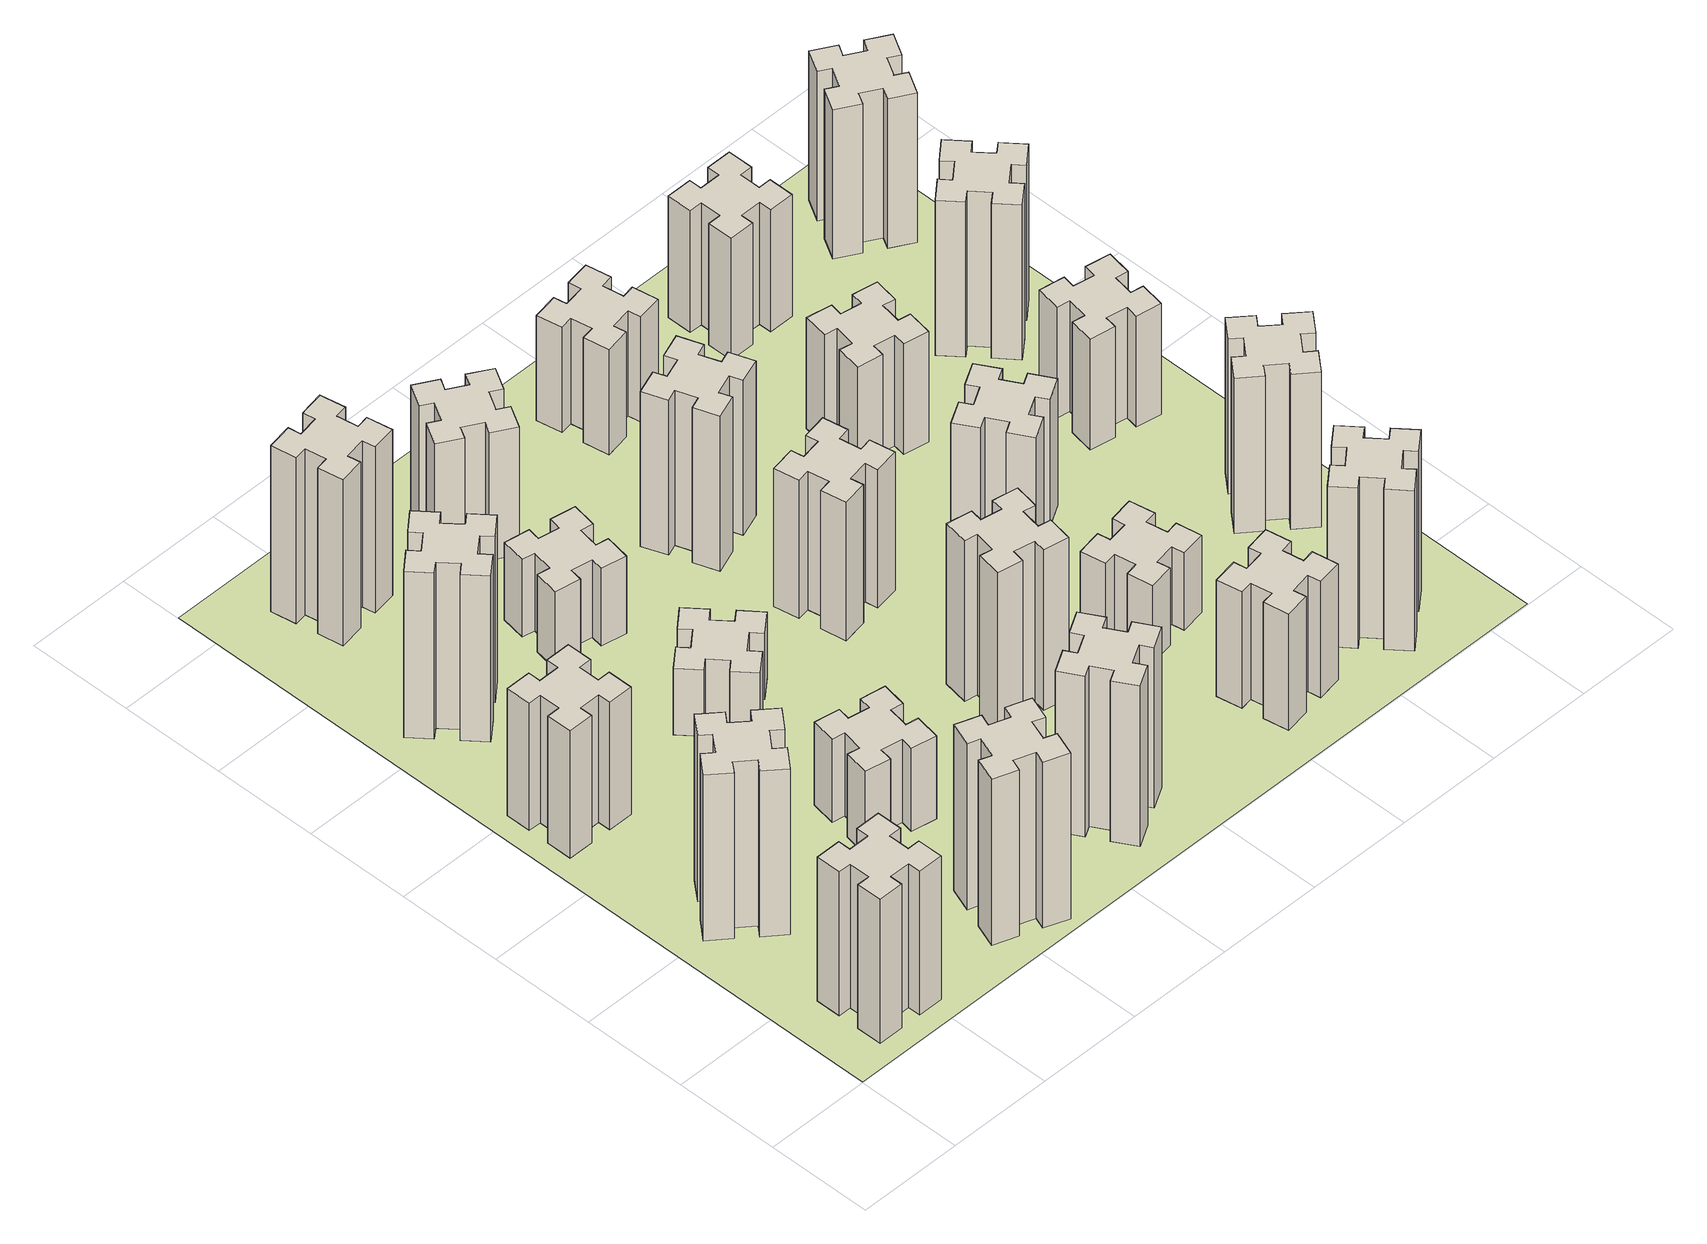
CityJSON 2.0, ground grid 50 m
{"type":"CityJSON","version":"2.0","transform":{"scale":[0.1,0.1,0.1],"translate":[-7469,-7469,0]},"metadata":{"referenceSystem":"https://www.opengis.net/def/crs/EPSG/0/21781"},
"CityObjects":{
"building1":{"type":"Building","attributes":{"class":"1000","function":"1000","usage":"1000","yearOfConstruction":2016,"roofType":"1000","measuredHeight":78,"storeysAboveGround":30,"storeysBelowGround":0},"geometry":[{"type":"Solid","lod":"1","boundaries":[[[[0,1,2,3,4,5,6,7,8,9,10,11,12,13,14,15,16,17,18,19]],[[17,16,20,21]],[[16,15,22,20]],[[15,14,23,22]],[[14,13,24,23]],[[13,12,25,24]],[[12,11,26,25]],[[11,10,27,26]],[[10,9,28,27]],[[9,8,29,28]],[[8,7,30,29]],[[7,6,31,30]],[[6,5,32,31]],[[5,4,33,32]],[[4,3,34,33]],[[3,2,35,34]],[[2,1,36,35]],[[1,0,37,36]],[[0,19,38,37]],[[19,18,39,38]],[[18,17,21,39]],[[24,25,26,27,28,29,30,31,32,33,34,35,36,37,38,39,21,20,22,23]]]]}]},
"building2":{"type":"Building","attributes":{"class":"1000","function":"1000","usage":"1000","yearOfConstruction":2016,"roofType":"1000","measuredHeight":90,"storeysAboveGround":30,"storeysBelowGround":0},"geometry":[{"type":"Solid","lod":"1","boundaries":[[[[40,41,42,43,44,45,46,47,48,49,50,51,52,53,54,55,56,57,58,59]],[[57,56,60,61]],[[56,55,62,60]],[[55,54,63,62]],[[54,53,64,63]],[[53,52,65,64]],[[52,51,66,65]],[[51,50,67,66]],[[50,49,68,67]],[[49,48,69,68]],[[48,47,70,69]],[[47,46,71,70]],[[46,45,72,71]],[[45,44,73,72]],[[44,43,74,73]],[[43,42,75,74]],[[42,41,76,75]],[[41,40,77,76]],[[40,59,78,77]],[[59,58,79,78]],[[58,57,61,79]],[[64,65,66,67,68,69,70,71,72,73,74,75,76,77,78,79,61,60,62,63]]]]}]},
"building3":{"type":"Building","attributes":{"class":"1000","function":"1000","usage":"1000","yearOfConstruction":2016,"roofType":"1000","measuredHeight":69,"storeysAboveGround":30,"storeysBelowGround":0},"geometry":[{"type":"Solid","lod":"1","boundaries":[[[[80,81,82,83,84,85,86,87,88,89,90,91,92,93,94,95,96,97,98,99]],[[97,96,100,101]],[[96,95,102,100]],[[95,94,103,102]],[[94,93,104,103]],[[93,92,105,104]],[[92,91,106,105]],[[91,90,107,106]],[[90,89,108,107]],[[89,88,109,108]],[[88,87,110,109]],[[87,86,111,110]],[[86,85,112,111]],[[85,84,113,112]],[[84,83,114,113]],[[83,82,115,114]],[[82,81,116,115]],[[81,80,117,116]],[[80,99,118,117]],[[99,98,119,118]],[[98,97,101,119]],[[104,105,106,107,108,109,110,111,112,113,114,115,116,117,118,119,101,100,102,103]]]]}]},
"building4":{"type":"Building","attributes":{"class":"1000","function":"1000","usage":"1000","yearOfConstruction":2016,"roofType":"1000","measuredHeight":90,"storeysAboveGround":30,"storeysBelowGround":0},"geometry":[{"type":"Solid","lod":"1","boundaries":[[[[120,121,122,123,124,125,126,127,128,129,130,131,132,133,134,135,136,137,138,139]],[[137,136,140,141]],[[136,135,142,140]],[[135,134,143,142]],[[134,133,144,143]],[[133,132,145,144]],[[132,131,146,145]],[[131,130,147,146]],[[130,129,148,147]],[[129,128,149,148]],[[128,127,150,149]],[[127,126,151,150]],[[126,125,152,151]],[[125,124,153,152]],[[124,123,154,153]],[[123,122,155,154]],[[122,121,156,155]],[[121,120,157,156]],[[120,139,158,157]],[[139,138,159,158]],[[138,137,141,159]],[[144,145,146,147,148,149,150,151,152,153,154,155,156,157,158,159,141,140,142,143]]]]}]},
"building5":{"type":"Building","attributes":{"class":"1000","function":"1000","usage":"1000","yearOfConstruction":2016,"roofType":"1000","measuredHeight":90,"storeysAboveGround":30,"storeysBelowGround":0},"geometry":[{"type":"Solid","lod":"1","boundaries":[[[[160,161,162,163,164,165,166,167,168,169,170,171,172,173,174,175,176,177,178,179]],[[177,176,180,181]],[[176,175,182,180]],[[175,174,183,182]],[[174,173,184,183]],[[173,172,185,184]],[[172,171,186,185]],[[171,170,187,186]],[[170,169,188,187]],[[169,168,189,188]],[[168,167,190,189]],[[167,166,191,190]],[[166,165,192,191]],[[165,164,193,192]],[[164,163,194,193]],[[163,162,195,194]],[[162,161,196,195]],[[161,160,197,196]],[[160,179,198,197]],[[179,178,199,198]],[[178,177,181,199]],[[184,185,186,187,188,189,190,191,192,193,194,195,196,197,198,199,181,180,182,183]]]]}]},
"building6":{"type":"Building","attributes":{"class":"1000","function":"1000","usage":"1000","yearOfConstruction":2016,"roofType":"1000","measuredHeight":45,"storeysAboveGround":30,"storeysBelowGround":0},"geometry":[{"type":"Solid","lod":"1","boundaries":[[[[200,201,202,203,204,205,206,207,208,209,210,211,212,213,214,215,216,217,218,219]],[[217,216,220,221]],[[216,215,222,220]],[[215,214,223,222]],[[214,213,224,223]],[[213,212,225,224]],[[212,211,226,225]],[[211,210,227,226]],[[210,209,228,227]],[[209,208,229,228]],[[208,207,230,229]],[[207,206,231,230]],[[206,205,232,231]],[[205,204,233,232]],[[204,203,234,233]],[[203,202,235,234]],[[202,201,236,235]],[[201,200,237,236]],[[200,219,238,237]],[[219,218,239,238]],[[218,217,221,239]],[[224,225,226,227,228,229,230,231,232,233,234,235,236,237,238,239,221,220,222,223]]]]}]},
"building7":{"type":"Building","attributes":{"class":"1000","function":"1000","usage":"1000","yearOfConstruction":2016,"roofType":"1000","measuredHeight":90,"storeysAboveGround":30,"storeysBelowGround":0},"geometry":[{"type":"Solid","lod":"1","boundaries":[[[[240,241,242,243,244,245,246,247,248,249,250,251,252,253,254,255,256,257,258,259]],[[257,256,260,261]],[[256,255,262,260]],[[255,254,263,262]],[[254,253,264,263]],[[253,252,265,264]],[[252,251,266,265]],[[251,250,267,266]],[[250,249,268,267]],[[249,248,269,268]],[[248,247,270,269]],[[247,246,271,270]],[[246,245,272,271]],[[245,244,273,272]],[[244,243,274,273]],[[243,242,275,274]],[[242,241,276,275]],[[241,240,277,276]],[[240,259,278,277]],[[259,258,279,278]],[[258,257,261,279]],[[264,265,266,267,268,269,270,271,272,273,274,275,276,277,278,279,261,260,262,263]]]]}]},
"building8":{"type":"Building","attributes":{"class":"1000","function":"1000","usage":"1000","yearOfConstruction":2016,"roofType":"1000","measuredHeight":36,"storeysAboveGround":30,"storeysBelowGround":0},"geometry":[{"type":"Solid","lod":"1","boundaries":[[[[280,281,282,283,284,285,286,287,288,289,290,291,292,293,294,295,296,297,298,299]],[[297,296,300,301]],[[296,295,302,300]],[[295,294,303,302]],[[294,293,304,303]],[[293,292,305,304]],[[292,291,306,305]],[[291,290,307,306]],[[290,289,308,307]],[[289,288,309,308]],[[288,287,310,309]],[[287,286,311,310]],[[286,285,312,311]],[[285,284,313,312]],[[284,283,314,313]],[[283,282,315,314]],[[282,281,316,315]],[[281,280,317,316]],[[280,299,318,317]],[[299,298,319,318]],[[298,297,301,319]],[[304,305,306,307,308,309,310,311,312,313,314,315,316,317,318,319,301,300,302,303]]]]}]},
"building9":{"type":"Building","attributes":{"class":"1000","function":"1000","usage":"1000","yearOfConstruction":2016,"roofType":"1000","measuredHeight":42,"storeysAboveGround":30,"storeysBelowGround":0},"geometry":[{"type":"Solid","lod":"1","boundaries":[[[[320,321,322,323,324,325,326,327,328,329,330,331,332,333,334,335,336,337,338,339]],[[337,336,340,341]],[[336,335,342,340]],[[335,334,343,342]],[[334,333,344,343]],[[333,332,345,344]],[[332,331,346,345]],[[331,330,347,346]],[[330,329,348,347]],[[329,328,349,348]],[[328,327,350,349]],[[327,326,351,350]],[[326,325,352,351]],[[325,324,353,352]],[[324,323,354,353]],[[323,322,355,354]],[[322,321,356,355]],[[321,320,357,356]],[[320,339,358,357]],[[339,338,359,358]],[[338,337,341,359]],[[344,345,346,347,348,349,350,351,352,353,354,355,356,357,358,359,341,340,342,343]]]]}]},
"building10":{"type":"Building","attributes":{"class":"1000","function":"1000","usage":"1000","yearOfConstruction":2016,"roofType":"1000","measuredHeight":87,"storeysAboveGround":30,"storeysBelowGround":0},"geometry":[{"type":"Solid","lod":"1","boundaries":[[[[360,361,362,363,364,365,366,367,368,369,370,371,372,373,374,375,376,377,378,379]],[[377,376,380,381]],[[376,375,382,380]],[[375,374,383,382]],[[374,373,384,383]],[[373,372,385,384]],[[372,371,386,385]],[[371,370,387,386]],[[370,369,388,387]],[[369,368,389,388]],[[368,367,390,389]],[[367,366,391,390]],[[366,365,392,391]],[[365,364,393,392]],[[364,363,394,393]],[[363,362,395,394]],[[362,361,396,395]],[[361,360,397,396]],[[360,379,398,397]],[[379,378,399,398]],[[378,377,381,399]],[[384,385,386,387,388,389,390,391,392,393,394,395,396,397,398,399,381,380,382,383]]]]}]},
"building11":{"type":"Building","attributes":{"class":"1000","function":"1000","usage":"1000","yearOfConstruction":2016,"roofType":"1000","measuredHeight":69,"storeysAboveGround":30,"storeysBelowGround":0},"geometry":[{"type":"Solid","lod":"1","boundaries":[[[[400,401,402,403,404,405,406,407,408,409,410,411,412,413,414,415,416,417,418,419]],[[417,416,420,421]],[[416,415,422,420]],[[415,414,423,422]],[[414,413,424,423]],[[413,412,425,424]],[[412,411,426,425]],[[411,410,427,426]],[[410,409,428,427]],[[409,408,429,428]],[[408,407,430,429]],[[407,406,431,430]],[[406,405,432,431]],[[405,404,433,432]],[[404,403,434,433]],[[403,402,435,434]],[[402,401,436,435]],[[401,400,437,436]],[[400,419,438,437]],[[419,418,439,438]],[[418,417,421,439]],[[424,425,426,427,428,429,430,431,432,433,434,435,436,437,438,439,421,420,422,423]]]]}]},
"building12":{"type":"Building","attributes":{"class":"1000","function":"1000","usage":"1000","yearOfConstruction":2016,"roofType":"1000","measuredHeight":87,"storeysAboveGround":30,"storeysBelowGround":0},"geometry":[{"type":"Solid","lod":"1","boundaries":[[[[440,441,442,443,444,445,446,447,448,449,450,451,452,453,454,455,456,457,458,459]],[[457,456,460,461]],[[456,455,462,460]],[[455,454,463,462]],[[454,453,464,463]],[[453,452,465,464]],[[452,451,466,465]],[[451,450,467,466]],[[450,449,468,467]],[[449,448,469,468]],[[448,447,470,469]],[[447,446,471,470]],[[446,445,472,471]],[[445,444,473,472]],[[444,443,474,473]],[[443,442,475,474]],[[442,441,476,475]],[[441,440,477,476]],[[440,459,478,477]],[[459,458,479,478]],[[458,457,461,479]],[[464,465,466,467,468,469,470,471,472,473,474,475,476,477,478,479,461,460,462,463]]]]}]},
"building13":{"type":"Building","attributes":{"class":"1000","function":"1000","usage":"1000","yearOfConstruction":2016,"roofType":"1000","measuredHeight":75,"storeysAboveGround":30,"storeysBelowGround":0},"geometry":[{"type":"Solid","lod":"1","boundaries":[[[[480,481,482,483,484,485,486,487,488,489,490,491,492,493,494,495,496,497,498,499]],[[497,496,500,501]],[[496,495,502,500]],[[495,494,503,502]],[[494,493,504,503]],[[493,492,505,504]],[[492,491,506,505]],[[491,490,507,506]],[[490,489,508,507]],[[489,488,509,508]],[[488,487,510,509]],[[487,486,511,510]],[[486,485,512,511]],[[485,484,513,512]],[[484,483,514,513]],[[483,482,515,514]],[[482,481,516,515]],[[481,480,517,516]],[[480,499,518,517]],[[499,498,519,518]],[[498,497,501,519]],[[504,505,506,507,508,509,510,511,512,513,514,515,516,517,518,519,501,500,502,503]]]]}]},
"building14":{"type":"Building","attributes":{"class":"1000","function":"1000","usage":"1000","yearOfConstruction":2016,"roofType":"1000","measuredHeight":84,"storeysAboveGround":30,"storeysBelowGround":0},"geometry":[{"type":"Solid","lod":"1","boundaries":[[[[520,521,522,523,524,525,526,527,528,529,530,531,532,533,534,535,536,537,538,539]],[[537,536,540,541]],[[536,535,542,540]],[[535,534,543,542]],[[534,533,544,543]],[[533,532,545,544]],[[532,531,546,545]],[[531,530,547,546]],[[530,529,548,547]],[[529,528,549,548]],[[528,527,550,549]],[[527,526,551,550]],[[526,525,552,551]],[[525,524,553,552]],[[524,523,554,553]],[[523,522,555,554]],[[522,521,556,555]],[[521,520,557,556]],[[520,539,558,557]],[[539,538,559,558]],[[538,537,541,559]],[[544,545,546,547,548,549,550,551,552,553,554,555,556,557,558,559,541,540,542,543]]]]}]},
"building15":{"type":"Building","attributes":{"class":"1000","function":"1000","usage":"1000","yearOfConstruction":2016,"roofType":"1000","measuredHeight":63,"storeysAboveGround":30,"storeysBelowGround":0},"geometry":[{"type":"Solid","lod":"1","boundaries":[[[[560,561,562,563,564,565,566,567,568,569,570,571,572,573,574,575,576,577,578,579]],[[577,576,580,581]],[[576,575,582,580]],[[575,574,583,582]],[[574,573,584,583]],[[573,572,585,584]],[[572,571,586,585]],[[571,570,587,586]],[[570,569,588,587]],[[569,568,589,588]],[[568,567,590,589]],[[567,566,591,590]],[[566,565,592,591]],[[565,564,593,592]],[[564,563,594,593]],[[563,562,595,594]],[[562,561,596,595]],[[561,560,597,596]],[[560,579,598,597]],[[579,578,599,598]],[[578,577,581,599]],[[584,585,586,587,588,589,590,591,592,593,594,595,596,597,598,599,581,580,582,583]]]]}]},
"building16":{"type":"Building","attributes":{"class":"1000","function":"1000","usage":"1000","yearOfConstruction":2016,"roofType":"1000","measuredHeight":42,"storeysAboveGround":30,"storeysBelowGround":0},"geometry":[{"type":"Solid","lod":"1","boundaries":[[[[600,601,602,603,604,605,606,607,608,609,610,611,612,613,614,615,616,617,618,619]],[[617,616,620,621]],[[616,615,622,620]],[[615,614,623,622]],[[614,613,624,623]],[[613,612,625,624]],[[612,611,626,625]],[[611,610,627,626]],[[610,609,628,627]],[[609,608,629,628]],[[608,607,630,629]],[[607,606,631,630]],[[606,605,632,631]],[[605,604,633,632]],[[604,603,634,633]],[[603,602,635,634]],[[602,601,636,635]],[[601,600,637,636]],[[600,619,638,637]],[[619,618,639,638]],[[618,617,621,639]],[[624,625,626,627,628,629,630,631,632,633,634,635,636,637,638,639,621,620,622,623]]]]}]},
"building17":{"type":"Building","attributes":{"class":"1000","function":"1000","usage":"1000","yearOfConstruction":2016,"roofType":"1000","measuredHeight":57,"storeysAboveGround":30,"storeysBelowGround":0},"geometry":[{"type":"Solid","lod":"1","boundaries":[[[[640,641,642,643,644,645,646,647,648,649,650,651,652,653,654,655,656,657,658,659]],[[657,656,660,661]],[[656,655,662,660]],[[655,654,663,662]],[[654,653,664,663]],[[653,652,665,664]],[[652,651,666,665]],[[651,650,667,666]],[[650,649,668,667]],[[649,648,669,668]],[[648,647,670,669]],[[647,646,671,670]],[[646,645,672,671]],[[645,644,673,672]],[[644,643,674,673]],[[643,642,675,674]],[[642,641,676,675]],[[641,640,677,676]],[[640,659,678,677]],[[659,658,679,678]],[[658,657,661,679]],[[664,665,666,667,668,669,670,671,672,673,674,675,676,677,678,679,661,660,662,663]]]]}]},
"building18":{"type":"Building","attributes":{"class":"1000","function":"1000","usage":"1000","yearOfConstruction":2016,"roofType":"1000","measuredHeight":69,"storeysAboveGround":30,"storeysBelowGround":0},"geometry":[{"type":"Solid","lod":"1","boundaries":[[[[680,681,682,683,684,685,686,687,688,689,690,691,692,693,694,695,696,697,698,699]],[[697,696,700,701]],[[696,695,702,700]],[[695,694,703,702]],[[694,693,704,703]],[[693,692,705,704]],[[692,691,706,705]],[[691,690,707,706]],[[690,689,708,707]],[[689,688,709,708]],[[688,687,710,709]],[[687,686,711,710]],[[686,685,712,711]],[[685,684,713,712]],[[684,683,714,713]],[[683,682,715,714]],[[682,681,716,715]],[[681,680,717,716]],[[680,699,718,717]],[[699,698,719,718]],[[698,697,701,719]],[[704,705,706,707,708,709,710,711,712,713,714,715,716,717,718,719,701,700,702,703]]]]}]},
"building19":{"type":"Building","attributes":{"class":"1000","function":"1000","usage":"1000","yearOfConstruction":2016,"roofType":"1000","measuredHeight":60,"storeysAboveGround":30,"storeysBelowGround":0},"geometry":[{"type":"Solid","lod":"1","boundaries":[[[[720,721,722,723,724,725,726,727,728,729,730,731,732,733,734,735,736,737,738,739]],[[737,736,740,741]],[[736,735,742,740]],[[735,734,743,742]],[[734,733,744,743]],[[733,732,745,744]],[[732,731,746,745]],[[731,730,747,746]],[[730,729,748,747]],[[729,728,749,748]],[[728,727,750,749]],[[727,726,751,750]],[[726,725,752,751]],[[725,724,753,752]],[[724,723,754,753]],[[723,722,755,754]],[[722,721,756,755]],[[721,720,757,756]],[[720,739,758,757]],[[739,738,759,758]],[[738,737,741,759]],[[744,745,746,747,748,749,750,751,752,753,754,755,756,757,758,759,741,740,742,743]]]]}]},
"building20":{"type":"Building","attributes":{"class":"1000","function":"1000","usage":"1000","yearOfConstruction":2016,"roofType":"1000","measuredHeight":87,"storeysAboveGround":30,"storeysBelowGround":0},"geometry":[{"type":"Solid","lod":"1","boundaries":[[[[760,761,762,763,764,765,766,767,768,769,770,771,772,773,774,775,776,777,778,779]],[[777,776,780,781]],[[776,775,782,780]],[[775,774,783,782]],[[774,773,784,783]],[[773,772,785,784]],[[772,771,786,785]],[[771,770,787,786]],[[770,769,788,787]],[[769,768,789,788]],[[768,767,790,789]],[[767,766,791,790]],[[766,765,792,791]],[[765,764,793,792]],[[764,763,794,793]],[[763,762,795,794]],[[762,761,796,795]],[[761,760,797,796]],[[760,779,798,797]],[[779,778,799,798]],[[778,777,781,799]],[[784,785,786,787,788,789,790,791,792,793,794,795,796,797,798,799,781,780,782,783]]]]}]},
"building21":{"type":"Building","attributes":{"class":"1000","function":"1000","usage":"1000","yearOfConstruction":2016,"roofType":"1000","measuredHeight":66,"storeysAboveGround":30,"storeysBelowGround":0},"geometry":[{"type":"Solid","lod":"1","boundaries":[[[[800,801,802,803,804,805,806,807,808,809,810,811,812,813,814,815,816,817,818,819]],[[817,816,820,821]],[[816,815,822,820]],[[815,814,823,822]],[[814,813,824,823]],[[813,812,825,824]],[[812,811,826,825]],[[811,810,827,826]],[[810,809,828,827]],[[809,808,829,828]],[[808,807,830,829]],[[807,806,831,830]],[[806,805,832,831]],[[805,804,833,832]],[[804,803,834,833]],[[803,802,835,834]],[[802,801,836,835]],[[801,800,837,836]],[[800,819,838,837]],[[819,818,839,838]],[[818,817,821,839]],[[824,825,826,827,828,829,830,831,832,833,834,835,836,837,838,839,821,820,822,823]]]]}]},
"building22":{"type":"Building","attributes":{"class":"1000","function":"1000","usage":"1000","yearOfConstruction":2016,"roofType":"1000","measuredHeight":84,"storeysAboveGround":30,"storeysBelowGround":0},"geometry":[{"type":"Solid","lod":"1","boundaries":[[[[840,841,842,843,844,845,846,847,848,849,850,851,852,853,854,855,856,857,858,859]],[[857,856,860,861]],[[856,855,862,860]],[[855,854,863,862]],[[854,853,864,863]],[[853,852,865,864]],[[852,851,866,865]],[[851,850,867,866]],[[850,849,868,867]],[[849,848,869,868]],[[848,847,870,869]],[[847,846,871,870]],[[846,845,872,871]],[[845,844,873,872]],[[844,843,874,873]],[[843,842,875,874]],[[842,841,876,875]],[[841,840,877,876]],[[840,859,878,877]],[[859,858,879,878]],[[858,857,861,879]],[[864,865,866,867,868,869,870,871,872,873,874,875,876,877,878,879,861,860,862,863]]]]}]},
"building23":{"type":"Building","attributes":{"class":"1000","function":"1000","usage":"1000","yearOfConstruction":2016,"roofType":"1000","measuredHeight":60,"storeysAboveGround":30,"storeysBelowGround":0},"geometry":[{"type":"Solid","lod":"1","boundaries":[[[[880,881,882,883,884,885,886,887,888,889,890,891,892,893,894,895,896,897,898,899]],[[897,896,900,901]],[[896,895,902,900]],[[895,894,903,902]],[[894,893,904,903]],[[893,892,905,904]],[[892,891,906,905]],[[891,890,907,906]],[[890,889,908,907]],[[889,888,909,908]],[[888,887,910,909]],[[887,886,911,910]],[[886,885,912,911]],[[885,884,913,912]],[[884,883,914,913]],[[883,882,915,914]],[[882,881,916,915]],[[881,880,917,916]],[[880,899,918,917]],[[899,898,919,918]],[[898,897,901,919]],[[904,905,906,907,908,909,910,911,912,913,914,915,916,917,918,919,901,900,902,903]]]]}]},
"building24":{"type":"Building","attributes":{"class":"1000","function":"1000","usage":"1000","yearOfConstruction":2016,"roofType":"1000","measuredHeight":84,"storeysAboveGround":30,"storeysBelowGround":0},"geometry":[{"type":"Solid","lod":"1","boundaries":[[[[920,921,922,923,924,925,926,927,928,929,930,931,932,933,934,935,936,937,938,939]],[[937,936,940,941]],[[936,935,942,940]],[[935,934,943,942]],[[934,933,944,943]],[[933,932,945,944]],[[932,931,946,945]],[[931,930,947,946]],[[930,929,948,947]],[[929,928,949,948]],[[928,927,950,949]],[[927,926,951,950]],[[926,925,952,951]],[[925,924,953,952]],[[924,923,954,953]],[[923,922,955,954]],[[922,921,956,955]],[[921,920,957,956]],[[920,939,958,957]],[[939,938,959,958]],[[938,937,941,959]],[[944,945,946,947,948,949,950,951,952,953,954,955,956,957,958,959,941,940,942,943]]]]}]},
"building25":{"type":"Building","attributes":{"class":"1000","function":"1000","usage":"1000","yearOfConstruction":2016,"roofType":"1000","measuredHeight":81,"storeysAboveGround":30,"storeysBelowGround":0},"geometry":[{"type":"Solid","lod":"1","boundaries":[[[[960,961,962,963,964,965,966,967,968,969,970,971,972,973,974,975,976,977,978,979]],[[977,976,980,981]],[[976,975,982,980]],[[975,974,983,982]],[[974,973,984,983]],[[973,972,985,984]],[[972,971,986,985]],[[971,970,987,986]],[[970,969,988,987]],[[969,968,989,988]],[[968,967,990,989]],[[967,966,991,990]],[[966,965,992,991]],[[965,964,993,992]],[[964,963,994,993]],[[963,962,995,994]],[[962,961,996,995]],[[961,960,997,996]],[[960,979,998,997]],[[979,978,999,998]],[[978,977,981,999]],[[984,985,986,987,988,989,990,991,992,993,994,995,996,997,998,999,981,980,982,983]]]]}]},
"landuse1":{"type":"LandUse","attributes":{"name":"plot1","function":"1010"},"geometry":[{"type":"MultiSurface","lod":"1","boundaries":[[[1000,1001,1002,1003]]]}]}
},
"vertices":[
[265,325,0],[265,225,0],[205,225,0],[205,105,0],[325,105,0],[325,165,0],[425,165,0],[425,105,0],[545,105,0],[545,225,0],[485,225,0],[485,325,0],[545,325,0],[545,445,0],[425,445,0],[425,385,0],[325,385,0],[325,445,0],[205,445,0],[205,325,0],[325,385,780],[325,445,780],[425,385,780],[425,445,780],[545,445,780],[545,325,780],[485,325,780],[485,225,780],[545,225,780],[545,105,780],[425,105,780],[425,165,780],[325,165,780],[325,105,780],[205,105,780],[205,225,780],[265,225,780],[265,325,780],[205,325,780],[205,445,780],
[484,1067,0],[408,1132,0],[446,1178,0],[354,1255,0],[277,1163,0],[323,1124,0],[259,1048,0],[213,1086,0],[136,994,0],[228,917,0],[266,963,0],[343,899,0],[304,853,0],[396,776,0],[473,868,0],[427,906,0],[492,983,0],[538,944,0],[615,1036,0],[523,1113,0],[492,983,900],[538,944,900],[427,906,900],[473,868,900],[396,776,900],[304,853,900],[343,899,900],[266,963,900],[228,917,900],[136,994,900],[213,1086,900],[259,1048,900],[323,1124,900],[277,1163,900],[354,1255,900],[446,1178,900],[408,1132,900],[484,1067,900],[523,1113,900],[615,1036,900],
[325,1965,0],[225,1965,0],[225,2025,0],[105,2025,0],[105,1905,0],[165,1905,0],[165,1805,0],[105,1805,0],[105,1685,0],[225,1685,0],[225,1745,0],[325,1745,0],[325,1685,0],[445,1685,0],[445,1805,0],[385,1805,0],[385,1905,0],[445,1905,0],[445,2025,0],[325,2025,0],[385,1905,690],[445,1905,690],[385,1805,690],[445,1805,690],[445,1685,690],[325,1685,690],[325,1745,690],[225,1745,690],[225,1685,690],[105,1685,690],[105,1805,690],[165,1805,690],[165,1905,690],[105,1905,690],[105,2025,690],[225,2025,690],[225,1965,690],[325,1965,690],[325,2025,690],[445,2025,690],
[492,2628,0],[427,2704,0],[473,2743,0],[396,2835,0],[304,2758,0],[343,2712,0],[266,2647,0],[228,2693,0],[136,2616,0],[213,2524,0],[259,2563,0],[323,2486,0],[277,2448,0],[354,2356,0],[446,2433,0],[408,2479,0],[484,2543,0],[523,2497,0],[615,2574,0],[538,2666,0],[484,2543,900],[523,2497,900],[408,2479,900],[446,2433,900],[354,2356,900],[277,2448,900],[323,2486,900],[259,2563,900],[213,2524,900],[136,2616,900],[228,2693,900],[266,2647,900],[343,2712,900],[304,2758,900],[396,2835,900],[473,2743,900],[427,2704,900],[492,2628,900],[538,2666,900],[615,2574,900],
[1029,360,0],[995,266,0],[939,287,0],[897,174,0],[1010,133,0],[1031,189,0],[1125,155,0],[1104,99,0],[1217,57,0],[1258,170,0],[1202,191,0],[1236,285,0],[1292,264,0],[1333,377,0],[1220,418,0],[1200,362,0],[1106,396,0],[1127,452,0],[1014,493,0],[973,380,0],[1106,396,900],[1127,452,900],[1200,362,900],[1220,418,900],[1333,377,900],[1292,264,900],[1236,285,900],[1202,191,900],[1258,170,900],[1217,57,900],[1104,99,900],[1125,155,900],[1031,189,900],[1010,133,900],[897,174,900],[939,287,900],[995,266,900],[1029,360,900],[973,380,900],[1014,493,900],
[1047,916,0],[1145,898,0],[1135,839,0],[1253,818,0],[1274,937,0],[1215,947,0],[1232,1045,0],[1291,1035,0],[1312,1153,0],[1194,1174,0],[1184,1115,0],[1085,1132,0],[1096,1191,0],[977,1212,0],[957,1094,0],[1016,1084,0],[998,985,0],[939,996,0],[918,877,0],[1037,857,0],[998,985,450],[939,996,450],[1016,1084,450],[957,1094,450],[977,1212,450],[1096,1191,450],[1085,1132,450],[1184,1115,450],[1194,1174,450],[1312,1153,450],[1291,1035,450],[1232,1045,450],[1215,947,450],[1274,937,450],[1253,818,450],[1135,839,450],[1145,898,450],[1047,916,450],[1037,857,450],[918,877,450],
[592,3305,0],[575,3404,0],[634,3414,0],[613,3532,0],[495,3511,0],[505,3452,0],[407,3435,0],[397,3494,0],[278,3473,0],[299,3355,0],[358,3365,0],[376,3267,0],[317,3257,0],[337,3138,0],[456,3159,0],[445,3218,0],[544,3236,0],[554,3177,0],[672,3197,0],[651,3316,0],[544,3236,900],[554,3177,900],[445,3218,900],[456,3159,900],[337,3138,900],[317,3257,900],[376,3267,900],[358,3365,900],[299,3355,900],[278,3473,900],[397,3494,900],[407,3435,900],[505,3452,900],[495,3511,900],[613,3532,900],[634,3414,900],[575,3404,900],[592,3305,900],[651,3316,900],[672,3197,900],
[1083,1972,0],[1006,1907,0],[968,1953,0],[876,1876,0],[953,1784,0],[999,1823,0],[1063,1746,0],[1017,1708,0],[1094,1616,0],[1186,1693,0],[1148,1739,0],[1224,1803,0],[1263,1757,0],[1355,1834,0],[1278,1926,0],[1232,1888,0],[1167,1964,0],[1213,2003,0],[1136,2095,0],[1044,2018,0],[1167,1964,360],[1213,2003,360],[1232,1888,360],[1278,1926,360],[1355,1834,360],[1263,1757,360],[1224,1803,360],[1148,1739,360],[1186,1693,360],[1094,1616,360],[1017,1708,360],[1063,1746,360],[999,1823,360],[953,1784,360],[876,1876,360],[968,1953,360],[1006,1907,360],[1083,1972,360],[1044,2018,360],[1136,2095,360],
[1115,2527,0],[1132,2625,0],[1191,2615,0],[1212,2733,0],[1094,2754,0],[1084,2695,0],[985,2712,0],[996,2771,0],[877,2792,0],[857,2674,0],[916,2664,0],[898,2565,0],[839,2576,0],[818,2457,0],[937,2437,0],[947,2496,0],[1045,2478,0],[1035,2419,0],[1153,2398,0],[1174,2517,0],[1045,2478,420],[1035,2419,420],[947,2496,420],[937,2437,420],[818,2457,420],[839,2576,420],[898,2565,420],[916,2664,420],[857,2674,420],[877,2792,420],[996,2771,420],[985,2712,420],[1084,2695,420],[1094,2754,420],[1212,2733,420],[1191,2615,420],[1132,2625,420],[1115,2527,420],[1174,2517,420],[1153,2398,420],
[1744,496,0],[1657,446,0],[1627,498,0],[1523,438,0],[1583,334,0],[1635,364,0],[1685,277,0],[1633,247,0],[1693,143,0],[1797,203,0],[1767,255,0],[1854,305,0],[1884,253,0],[1988,313,0],[1928,417,0],[1876,387,0],[1826,474,0],[1878,504,0],[1818,608,0],[1714,548,0],[1826,474,870],[1878,504,870],[1876,387,870],[1928,417,870],[1988,313,870],[1884,253,870],[1854,305,870],[1767,255,870],[1797,203,870],[1693,143,870],[1633,247,870],[1685,277,870],[1635,364,870],[1583,334,870],[1523,438,870],[1627,498,870],[1657,446,870],[1744,496,870],[1714,548,870],[1818,608,870],
[1186,3137,0],[1236,3224,0],[1288,3194,0],[1348,3298,0],[1244,3358,0],[1214,3306,0],[1127,3356,0],[1157,3408,0],[1053,3468,0],[993,3364,0],[1045,3334,0],[995,3247,0],[943,3277,0],[883,3173,0],[987,3113,0],[1017,3165,0],[1104,3115,0],[1074,3063,0],[1178,3003,0],[1238,3107,0],[1104,3115,690],[1074,3063,690],[1017,3165,690],[987,3113,690],[883,3173,690],[943,3277,690],[995,3247,690],[1045,3334,690],[993,3364,690],[1053,3468,690],[1157,3408,690],[1127,3356,690],[1214,3306,690],[1244,3358,690],[1348,3298,690],[1288,3194,690],[1236,3224,690],[1186,3137,690],[1238,3107,690],[1178,3003,690],
[2055,1047,0],[2072,1145,0],[2131,1135,0],[2152,1253,0],[2034,1274,0],[2024,1215,0],[1925,1232,0],[1936,1291,0],[1817,1312,0],[1797,1194,0],[1856,1184,0],[1838,1085,0],[1779,1096,0],[1758,977,0],[1877,957,0],[1887,1016,0],[1985,998,0],[1975,939,0],[2093,918,0],[2114,1037,0],[1985,998,870],[1975,939,870],[1887,1016,870],[1877,957,870],[1758,977,870],[1779,1096,870],[1838,1085,870],[1856,1184,870],[1797,1194,870],[1817,1312,870],[1936,1291,870],[1925,1232,870],[2024,1215,870],[2034,1274,870],[2152,1253,870],[2131,1135,870],[2072,1145,870],[2055,1047,870],[2114,1037,870],[2093,918,870],
[1972,1925,0],[1955,2024,0],[2014,2034,0],[1993,2152,0],[1875,2131,0],[1885,2072,0],[1787,2055,0],[1777,2114,0],[1658,2093,0],[1679,1975,0],[1738,1985,0],[1756,1887,0],[1697,1877,0],[1717,1758,0],[1836,1779,0],[1825,1838,0],[1924,1856,0],[1934,1797,0],[2052,1817,0],[2031,1936,0],[1924,1856,750],[1934,1797,750],[1825,1838,750],[1836,1779,750],[1717,1758,750],[1697,1877,750],[1756,1887,750],[1738,1985,750],[1679,1975,750],[1658,2093,750],[1777,2114,750],[1787,2055,750],[1885,2072,750],[1875,2131,750],[1993,2152,750],[2014,2034,750],[1955,2024,750],[1972,1925,750],[2031,1936,750],[2052,1817,750],
[1876,2586,0],[1842,2680,0],[1898,2700,0],[1857,2813,0],[1744,2772,0],[1765,2716,0],[1671,2682,0],[1650,2738,0],[1537,2697,0],[1579,2584,0],[1635,2605,0],[1669,2511,0],[1613,2490,0],[1654,2377,0],[1767,2419,0],[1746,2475,0],[1840,2509,0],[1860,2453,0],[1973,2494,0],[1932,2607,0],[1840,2509,840],[1860,2453,840],[1746,2475,840],[1767,2419,840],[1654,2377,840],[1613,2490,840],[1669,2511,840],[1635,2605,840],[1579,2584,840],[1537,2697,840],[1650,2738,840],[1671,2682,840],[1765,2716,840],[1744,2772,840],[1857,2813,840],[1898,2700,840],[1842,2680,840],[1876,2586,840],[1932,2607,840],[1973,2494,840],
[2665,258,0],[2764,276,0],[2774,217,0],[2892,237,0],[2871,356,0],[2812,345,0],[2795,444,0],[2854,454,0],[2833,572,0],[2715,551,0],[2725,492,0],[2627,475,0],[2617,534,0],[2498,513,0],[2519,395,0],[2578,405,0],[2596,307,0],[2537,297,0],[2557,178,0],[2676,199,0],[2596,307,630],[2537,297,630],[2578,405,630],[2519,395,630],[2498,513,630],[2617,534,630],[2627,475,630],[2725,492,630],[2715,551,630],[2833,572,630],[2854,454,630],[2795,444,630],[2812,345,630],[2871,356,630],[2892,237,630],[2774,217,630],[2764,276,630],[2665,258,630],[2676,199,630],[2557,178,630],
[2625,1132,0],[2527,1115,0],[2517,1174,0],[2398,1153,0],[2419,1035,0],[2478,1045,0],[2496,947,0],[2437,937,0],[2457,818,0],[2576,839,0],[2565,898,0],[2664,916,0],[2674,857,0],[2792,877,0],[2771,996,0],[2712,985,0],[2695,1084,0],[2754,1094,0],[2733,1212,0],[2615,1191,0],[2695,1084,420],[2754,1094,420],[2712,985,420],[2771,996,420],[2792,877,420],[2674,857,420],[2664,916,420],[2565,898,420],[2576,839,420],[2457,818,420],[2437,937,420],[2496,947,420],[2478,1045,420],[2419,1035,420],[2398,1153,420],[2517,1174,420],[2527,1115,420],[2625,1132,420],[2615,1191,420],[2733,1212,420],
[1838,3365,0],[1856,3267,0],[1797,3257,0],[1817,3138,0],[1936,3159,0],[1925,3218,0],[2024,3236,0],[2034,3177,0],[2152,3197,0],[2131,3316,0],[2072,3305,0],[2055,3404,0],[2114,3414,0],[2093,3532,0],[1975,3511,0],[1985,3452,0],[1887,3435,0],[1877,3494,0],[1758,3473,0],[1779,3355,0],[1887,3435,570],[1877,3494,570],[1985,3452,570],[1975,3511,570],[2093,3532,570],[2114,3414,570],[2055,3404,570],[2072,3305,570],[2131,3316,570],[2152,3197,570],[2034,3177,570],[2024,3236,570],[1925,3218,570],[1936,3159,570],[1817,3138,570],[1797,3257,570],[1856,3267,570],[1838,3365,570],[1779,3355,570],[1758,3473,570],
[2475,1744,0],[2525,1657,0],[2473,1627,0],[2533,1523,0],[2637,1583,0],[2607,1635,0],[2694,1685,0],[2724,1633,0],[2828,1693,0],[2768,1797,0],[2716,1767,0],[2666,1854,0],[2718,1884,0],[2658,1988,0],[2554,1928,0],[2584,1876,0],[2497,1826,0],[2467,1878,0],[2363,1818,0],[2423,1714,0],[2497,1826,690],[2467,1878,690],[2584,1876,690],[2554,1928,690],[2658,1988,690],[2718,1884,690],[2666,1854,690],[2716,1767,690],[2768,1797,690],[2828,1693,690],[2724,1633,690],[2694,1685,690],[2607,1635,690],[2637,1583,690],[2533,1523,690],[2473,1627,690],[2525,1657,690],[2475,1744,690],[2423,1714,690],[2363,1818,690],
[2496,2564,0],[2478,2465,0],[2419,2476,0],[2398,2357,0],[2517,2337,0],[2527,2396,0],[2625,2378,0],[2615,2319,0],[2733,2298,0],[2754,2417,0],[2695,2427,0],[2712,2525,0],[2771,2515,0],[2792,2633,0],[2674,2654,0],[2664,2595,0],[2565,2612,0],[2576,2671,0],[2457,2692,0],[2437,2574,0],[2565,2612,600],[2576,2671,600],[2664,2595,600],[2674,2654,600],[2792,2633,600],[2771,2515,600],[2712,2525,600],[2695,2427,600],[2754,2417,600],[2733,2298,600],[2615,2319,600],[2625,2378,600],[2527,2396,600],[2517,2337,600],[2398,2357,600],[2419,2476,600],[2478,2465,600],[2496,2564,600],[2437,2574,600],[2457,2692,600],
[3268,259,0],[3344,323,0],[3383,277,0],[3475,354,0],[3398,446,0],[3352,408,0],[3287,484,0],[3333,523,0],[3256,615,0],[3164,538,0],[3203,492,0],[3126,427,0],[3088,473,0],[2996,396,0],[3073,304,0],[3119,343,0],[3183,266,0],[3137,228,0],[3214,136,0],[3306,213,0],[3183,266,870],[3137,228,870],[3119,343,870],[3073,304,870],[2996,396,870],[3088,473,870],[3126,427,870],[3203,492,870],[3164,538,870],[3256,615,870],[3333,523,870],[3287,484,870],[3352,408,870],[3398,446,870],[3475,354,870],[3383,277,870],[3344,323,870],[3268,259,870],[3306,213,870],[3214,136,870],
[2805,3285,0],[2805,3385,0],[2865,3385,0],[2865,3505,0],[2745,3505,0],[2745,3445,0],[2645,3445,0],[2645,3505,0],[2525,3505,0],[2525,3385,0],[2585,3385,0],[2585,3285,0],[2525,3285,0],[2525,3165,0],[2645,3165,0],[2645,3225,0],[2745,3225,0],[2745,3165,0],[2865,3165,0],[2865,3285,0],[2745,3225,660],[2745,3165,660],[2645,3225,660],[2645,3165,660],[2525,3165,660],[2525,3285,660],[2585,3285,660],[2585,3385,660],[2525,3385,660],[2525,3505,660],[2645,3505,660],[2645,3445,660],[2745,3445,660],[2745,3505,660],[2865,3505,660],[2865,3385,660],[2805,3385,660],[2805,3285,660],[2865,3285,660],[2865,3165,660],
[3487,1006,0],[3552,1083,0],[3598,1044,0],[3675,1136,0],[3583,1213,0],[3544,1167,0],[3468,1232,0],[3506,1278,0],[3414,1355,0],[3337,1263,0],[3383,1224,0],[3319,1148,0],[3273,1186,0],[3196,1094,0],[3288,1017,0],[3326,1063,0],[3403,999,0],[3364,953,0],[3456,876,0],[3533,968,0],[3403,999,840],[3364,953,840],[3326,1063,840],[3288,1017,840],[3196,1094,840],[3273,1186,840],[3319,1148,840],[3383,1224,840],[3337,1263,840],[3414,1355,840],[3506,1278,840],[3468,1232,840],[3544,1167,840],[3583,1213,840],[3675,1136,840],[3598,1044,840],[3552,1083,840],[3487,1006,840],[3533,968,840],[3456,876,840],
[3267,1856,0],[3365,1838,0],[3355,1779,0],[3473,1758,0],[3494,1877,0],[3435,1887,0],[3452,1985,0],[3511,1975,0],[3532,2093,0],[3414,2114,0],[3404,2055,0],[3305,2072,0],[3316,2131,0],[3197,2152,0],[3177,2034,0],[3236,2024,0],[3218,1925,0],[3159,1936,0],[3138,1817,0],[3257,1797,0],[3218,1925,600],[3159,1936,600],[3236,2024,600],[3177,2034,600],[3197,2152,600],[3316,2131,600],[3305,2072,600],[3404,2055,600],[3414,2114,600],[3532,2093,600],[3511,1975,600],[3452,1985,600],[3435,1887,600],[3494,1877,600],[3473,1758,600],[3355,1779,600],[3365,1838,600],[3267,1856,600],[3257,1797,600],[3138,1817,600],
[3452,2628,0],[3387,2704,0],[3433,2743,0],[3356,2835,0],[3264,2758,0],[3303,2712,0],[3226,2647,0],[3188,2693,0],[3096,2616,0],[3173,2524,0],[3219,2563,0],[3283,2486,0],[3237,2448,0],[3314,2356,0],[3406,2433,0],[3368,2479,0],[3444,2543,0],[3483,2497,0],[3575,2574,0],[3498,2666,0],[3444,2543,840],[3483,2497,840],[3368,2479,840],[3406,2433,840],[3314,2356,840],[3237,2448,840],[3283,2486,840],[3219,2563,840],[3173,2524,840],[3096,2616,840],[3188,2693,840],[3226,2647,840],[3303,2712,840],[3264,2758,840],[3356,2835,840],[3433,2743,840],[3387,2704,840],[3452,2628,840],[3498,2666,840],[3575,2574,840],
[3337,3265,0],[3424,3215,0],[3394,3163,0],[3498,3103,0],[3558,3207,0],[3506,3237,0],[3556,3324,0],[3608,3294,0],[3668,3398,0],[3564,3458,0],[3534,3406,0],[3447,3456,0],[3477,3508,0],[3373,3568,0],[3313,3464,0],[3365,3434,0],[3315,3347,0],[3263,3377,0],[3203,3273,0],[3307,3213,0],[3315,3347,810],[3263,3377,810],[3365,3434,810],[3313,3464,810],[3373,3568,810],[3477,3508,810],[3447,3456,810],[3534,3406,810],[3564,3458,810],[3668,3398,810],[3608,3294,810],[3556,3324,810],[3506,3237,810],[3558,3207,810],[3498,3103,810],[3394,3163,810],[3424,3215,810],[3337,3265,810],[3307,3213,810],[3203,3273,810],
[5,3705,0],[3705,3705,0],[3705,5,0],[5,5,0]
]}
